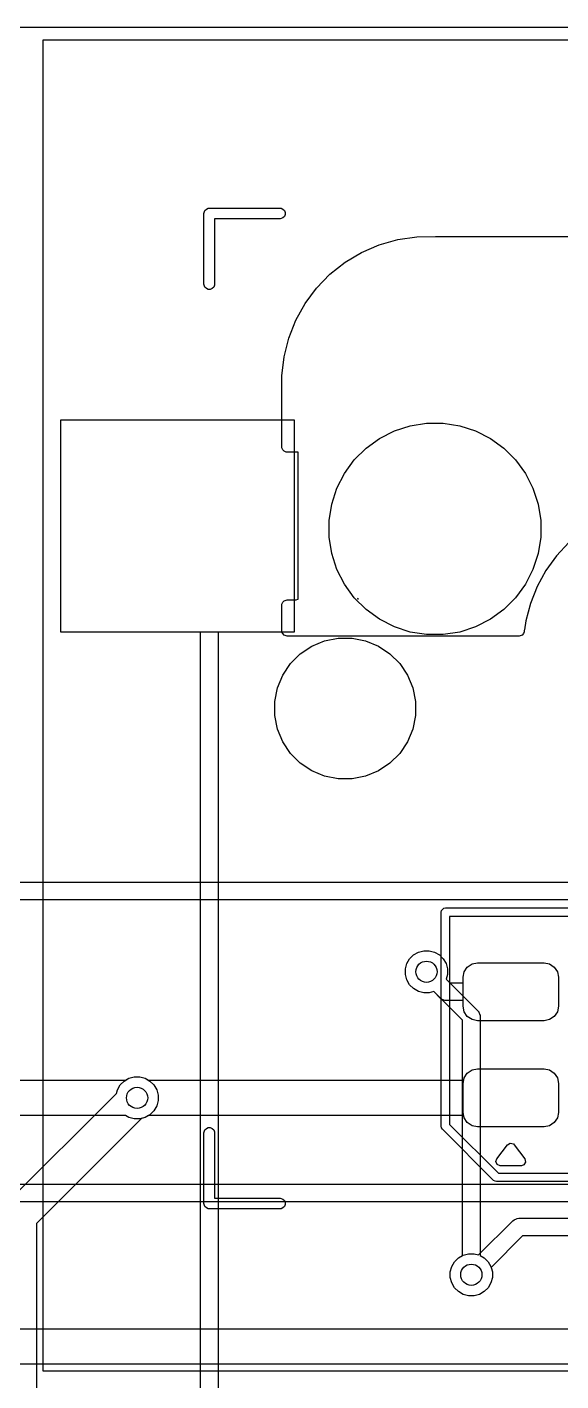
# Model space of a CAD drawing. Header units: millimetres. Extents: x 14 to 286, y -133 to -45.
# Drawn here: x 42.68 to 50.22, y -66.67 to -47.53 of the extents above; entities that cross this region are included whole.
import ezdxf

# ---------------------------------------------------------------- set-up
doc = ezdxf.new("R2010")
doc.units = ezdxf.units.MM
for name, color, linetype, true_color in [('B.Cu', 153, 'CONTINUOUS', 0x4d7fc4), ('B.Mask', 4, 'CONTINUOUS', 0x02ffee), ('B.Paste', 132, 'CONTINUOUS', 0x00c2c2), ('B.Silkscreen', 31, 'CONTINUOUS', 0xe8b2a7), ('F.Cu', 13, 'CONTINUOUS', 0xc83434), ('F.Mask', 201, 'CONTINUOUS', 0xd864ff), ('F.Paste', 253, 'CONTINUOUS', 0xb4a09a), ('F.Silkscreen', 41, 'CONTINUOUS', 0xf2eda1), ('User.Drawings', 9, 'CONTINUOUS', 0xc2c2c2)]:
    doc.layers.add(name, color=color, linetype=linetype, true_color=true_color)

msp = doc.modelspace()

# ---------------------------------------------------------------- linework, layer by layer
at = {"layer": 'B.Cu', "linetype": 'CONTINUOUS'}
for p, q in [((43.1525, -56.085), (43.1525, -53.085)), ((43.1525, -53.085), (46.4525, -53.085)), ((46.4525, -53.085), (46.4525, -56.085)), ((45.1275, -56.085), (43.1525, -56.085)), ((45.1275, -68.034722), (45.1275, -56.085)), ((46.4525, -56.085), (45.3775, -56.085)), ((45.3775, -56.085), (45.3775, -68.034722)), ((48.084894, -60.704572), (48.140272, -60.649194)), ((48.140272, -60.649194), (48.208095, -60.610036)), ((48.208095, -60.610036), (48.283742, -60.589767)), ((48.283742, -60.589767), (48.362058, -60.589767)), ((48.362058, -60.589767), (48.437705, -60.610036)), ((48.437705, -60.610036), (48.505528, -60.649194)), ((48.505528, -60.649194), (48.560906, -60.704572)), ((48.025467, -60.848042), (48.045736, -60.772395)), ((48.025467, -60.926358), (48.025467, -60.848042)), ((48.045736, -60.772395), (48.084894, -60.704572)), ((48.560906, -60.704572), (48.600064, -60.772395)), ((48.600064, -60.772395), (48.620333, -60.848042)), ((48.620333, -60.848042), (48.620333, -60.926358)), ((48.045736, -61.002005), (48.025467, -60.926358)), ((48.084894, -61.069828), (48.045736, -61.002005)), ((48.620333, -60.926358), (48.60311, -60.990634)), ((48.60311, -60.990634), (49.045488, -61.433011)), ((48.140272, -61.125206), (48.084894, -61.069828)), ((48.208095, -61.164364), (48.140272, -61.125206)), ((48.283742, -61.184633), (48.208095, -61.164364)), ((48.362058, -61.184633), (48.283742, -61.184633)), ((48.426334, -61.16741), (48.362058, -61.184633)), ((48.8321, -61.573176), (48.426334, -61.16741)), ((49.045488, -61.433011), (49.061033, -61.451953)), ((48.8321, -64.900122), (48.8321, -61.573176)), ((49.061033, -61.451953), (49.061034, -61.451954)), ((49.061034, -61.451954), (49.064237, -61.459687)), ((49.064237, -61.459687), (49.079231, -61.495887)), ((49.079231, -61.495887), (49.079698, -61.497014)), ((49.079698, -61.497014), (49.0821, -61.5214)), ((49.0821, -61.5214), (49.0821, -64.900122)), ((44.049172, -62.431994), (44.116995, -62.392836)), ((44.116995, -62.392836), (44.192642, -62.372567)), ((44.192642, -62.372567), (44.270958, -62.372567)), ((44.270958, -62.372567), (44.346605, -62.392836)), ((44.346605, -62.392836), (44.414428, -62.431994)), ((43.940575, -62.60767), (43.954636, -62.555195)), ((43.954636, -62.555195), (43.993794, -62.487372)), ((43.993794, -62.487372), (44.049172, -62.431994)), ((44.414428, -62.431994), (44.469806, -62.487372)), ((44.469806, -62.487372), (44.508964, -62.555195)), ((44.508964, -62.555195), (44.529233, -62.630842)), ((42.383023, -64.165223), (43.940575, -62.60767)), ((44.508964, -62.784805), (44.469806, -62.852628)), ((44.529233, -62.709158), (44.508964, -62.784805)), ((44.529233, -62.630842), (44.529233, -62.709158)), ((44.294129, -62.961224), (42.8098, -64.445554)), ((44.346605, -62.947164), (44.294129, -62.961224)), ((44.414428, -62.908006), (44.346605, -62.947164)), ((44.469806, -62.852628), (44.414428, -62.908006)), ((42.8098, -64.445554), (42.8098, -85.3656)), ((48.659667, -65.132242), (48.679936, -65.056595)), ((48.679936, -65.056595), (48.719094, -64.988772)), ((48.719094, -64.988772), (48.774472, -64.933394)), ((48.774472, -64.933394), (48.8321, -64.900122)), ((49.0821, -64.900122), (49.139728, -64.933394)), ((49.139728, -64.933394), (49.195106, -64.988772)), ((49.195106, -64.988772), (49.234264, -65.056595)), ((49.234264, -65.056595), (49.254533, -65.132242)), ((48.659667, -65.210558), (48.659667, -65.132242)), ((48.679936, -65.286205), (48.659667, -65.210558)), ((49.254533, -65.210558), (49.234264, -65.286205)), ((49.254533, -65.132242), (49.254533, -65.210558)), ((48.719094, -65.354028), (48.679936, -65.286205)), ((48.774472, -65.409406), (48.719094, -65.354028)), ((48.842295, -65.448564), (48.774472, -65.409406)), ((48.917942, -65.468833), (48.842295, -65.448564)), ((49.071905, -65.448564), (48.996258, -65.468833)), ((49.139728, -65.409406), (49.071905, -65.448564)), ((49.195106, -65.354028), (49.139728, -65.409406)), ((49.234264, -65.286205), (49.195106, -65.354028)), ((48.996258, -65.468833), (48.917942, -65.468833))]:
    msp.add_line(p, q, dxfattribs=at)
at = {"layer": 'B.Cu'}
for centre in [(48.3229, -60.8872), (44.2318, -62.67), (48.9571, -65.1714)]:
    msp.add_circle(centre, 0.15, dxfattribs=at)
at = {"layer": 'B.Mask', "linetype": 'CONTINUOUS'}
for p, q in [((43.1525, -56.085), (43.1525, -53.085)), ((43.1525, -53.085), (46.4525, -53.085)), ((46.4525, -53.085), (46.4525, -56.085)), ((47.868475, -53.239181), (48.092332, -53.166445)), ((48.092332, -53.166445), (48.324811, -53.129624)), ((48.324811, -53.129624), (48.560189, -53.129624)), ((48.560189, -53.129624), (48.792668, -53.166445)), ((48.792668, -53.166445), (49.016525, -53.239181)), ((47.468328, -53.484391), (47.658752, -53.34604)), ((47.658752, -53.34604), (47.868475, -53.239181)), ((49.016525, -53.239181), (49.226248, -53.34604)), ((49.226248, -53.34604), (49.416672, -53.484391)), ((47.301891, -53.650828), (47.468328, -53.484391)), ((49.416672, -53.484391), (49.583109, -53.650828)), ((47.16354, -53.841252), (47.301891, -53.650828)), ((49.583109, -53.650828), (49.72146, -53.841252)), ((47.056681, -54.050975), (47.16354, -53.841252)), ((49.72146, -53.841252), (49.828319, -54.050975)), ((46.983945, -54.274832), (47.056681, -54.050975)), ((49.828319, -54.050975), (49.901055, -54.274832)), ((46.947124, -54.507311), (46.983945, -54.274832)), ((49.901055, -54.274832), (49.937876, -54.507311)), ((46.947124, -54.742689), (46.947124, -54.507311)), ((49.937876, -54.507311), (49.937876, -54.742689)), ((46.983945, -54.975168), (46.947124, -54.742689)), ((49.937876, -54.742689), (49.901055, -54.975168)), ((47.056681, -55.199025), (46.983945, -54.975168)), ((49.901055, -54.975168), (49.828319, -55.199025)), ((47.16354, -55.408748), (47.056681, -55.199025)), ((49.828319, -55.199025), (49.72146, -55.408748)), ((47.301891, -55.599172), (47.16354, -55.408748)), ((49.72146, -55.408748), (49.583109, -55.599172)), ((47.468328, -55.765609), (47.301891, -55.599172)), ((49.583109, -55.599172), (49.416672, -55.765609)), ((47.658752, -55.90396), (47.468328, -55.765609)), ((49.416672, -55.765609), (49.226248, -55.90396)), ((46.4525, -56.085), (43.1525, -56.085)), ((47.868475, -56.010819), (47.658752, -55.90396)), ((48.092332, -56.083555), (47.868475, -56.010819)), ((48.324811, -56.120376), (48.092332, -56.083555)), ((48.792668, -56.083555), (48.560189, -56.120376)), ((49.016525, -56.010819), (48.792668, -56.083555)), ((49.226248, -55.90396), (49.016525, -56.010819)), ((46.701103, -56.283079), (46.882215, -56.20806)), ((46.882215, -56.20806), (47.074483, -56.169815)), ((47.074483, -56.169815), (47.270517, -56.169815)), ((47.270517, -56.169815), (47.462785, -56.20806)), ((47.462785, -56.20806), (47.643897, -56.283079)), ((48.560189, -56.120376), (48.324811, -56.120376)), ((46.39949, -56.530607), (46.538107, -56.39199)), ((46.538107, -56.39199), (46.701103, -56.283079)), ((47.643897, -56.283079), (47.806893, -56.39199)), ((47.806893, -56.39199), (47.94551, -56.530607)), ((46.290579, -56.693603), (46.39949, -56.530607)), ((47.94551, -56.530607), (48.054421, -56.693603)), ((46.21556, -56.874715), (46.290579, -56.693603)), ((48.054421, -56.693603), (48.12944, -56.874715)), ((46.177315, -57.066983), (46.21556, -56.874715)), ((48.12944, -56.874715), (48.167685, -57.066983)), ((46.177315, -57.263017), (46.177315, -57.066983)), ((48.167685, -57.066983), (48.167685, -57.263017)), ((46.21556, -57.455285), (46.177315, -57.263017)), ((48.167685, -57.263017), (48.12944, -57.455285)), ((46.290579, -57.636397), (46.21556, -57.455285)), ((48.12944, -57.455285), (48.054421, -57.636397)), ((46.39949, -57.799393), (46.290579, -57.636397)), ((46.538107, -57.93801), (46.39949, -57.799393)), ((47.94551, -57.799393), (47.806893, -57.93801)), ((48.054421, -57.636397), (47.94551, -57.799393)), ((46.701103, -58.046921), (46.538107, -57.93801)), ((47.806893, -57.93801), (47.643897, -58.046921)), ((46.882215, -58.12194), (46.701103, -58.046921)), ((47.074483, -58.160185), (46.882215, -58.12194)), ((47.270517, -58.160185), (47.074483, -58.160185)), ((47.462785, -58.12194), (47.270517, -58.160185)), ((47.643897, -58.046921), (47.462785, -58.12194))]:
    msp.add_line(p, q, dxfattribs=at)
at = {"layer": 'B.Paste', "linetype": 'CONTINUOUS'}
for p, q in [((43.1525, -56.085), (43.1525, -53.085)), ((43.1525, -53.085), (46.4525, -53.085)), ((46.4525, -53.085), (46.4525, -56.085)), ((46.4525, -56.085), (43.1525, -56.085))]:
    msp.add_line(p, q, dxfattribs=at)
at = {"layer": 'B.Silkscreen', "linetype": 'CONTINUOUS'}
for p, q in [((47.654315, -50.608335), (47.915684, -50.533943)), ((47.915684, -50.533943), (48.184527, -50.494303)), ((48.184527, -50.494303), (48.450667, -50.49018)), ((48.450667, -50.49018), (48.452499, -50.49)), ((48.452499, -50.49), (56.8525, -50.49)), ((47.171683, -50.85571), (47.404892, -50.716206)), ((47.404892, -50.716206), (47.654315, -50.608335)), ((46.958677, -51.024461), (47.171683, -50.85571)), ((46.769521, -51.219571), (46.958677, -51.024461)), ((46.60745, -51.437701), (46.769521, -51.219571)), ((46.475237, -51.67512), (46.60745, -51.437701)), ((46.375145, -51.927765), (46.475237, -51.67512)), ((46.308886, -52.191314), (46.375145, -51.927765)), ((46.277594, -52.461256), (46.308886, -52.191314)), ((46.2775, -52.465), (46.277795, -52.462)), ((46.2775, -53.465), (46.2775, -52.465)), ((46.277795, -52.462), (46.277594, -52.461256)), ((46.278941, -53.479632), (46.2775, -53.465)), ((46.29014, -53.506668), (46.278941, -53.479632)), ((46.310832, -53.52736), (46.29014, -53.506668)), ((46.337868, -53.538559), (46.310832, -53.52736)), ((46.3525, -53.54), (46.337868, -53.538559)), ((46.5075, -53.54), (46.3525, -53.54)), ((46.5075, -55.619432), (46.5075, -53.54)), ((50.334446, -54.818936), (50.160515, -55.007319)), ((50.160515, -55.007319), (50.010838, -55.215495)), ((50.010838, -55.215495), (49.887648, -55.440361)), ((49.887648, -55.440361), (49.79278, -55.678563)), ((46.2775, -55.705), (46.278941, -55.690368)), ((46.278941, -55.690368), (46.29014, -55.663332)), ((46.29014, -55.663332), (46.310832, -55.64264)), ((46.310832, -55.64264), (46.337868, -55.631441)), ((46.337868, -55.631441), (46.3525, -55.63)), ((46.3525, -55.63), (46.479112, -55.63)), ((46.479112, -55.63), (46.503727, -55.619804)), ((46.503727, -55.619804), (46.5075, -55.619432)), ((47.34956, -55.609848), (47.349223, -55.615)), ((47.349223, -55.615), (47.359672, -55.615)), ((47.359672, -55.615), (47.34956, -55.609848)), ((49.79278, -55.678563), (49.727649, -55.926551)), ((46.2775, -56.065), (46.2775, -55.705)), ((46.278941, -56.079632), (46.2775, -56.065)), ((46.29014, -56.106668), (46.278941, -56.079632)), ((49.706059, -56.079632), (49.69486, -56.106668)), ((49.710503, -56.053598), (49.706059, -56.062825)), ((49.706059, -56.062825), (49.706059, -56.079632)), ((49.727649, -55.926551), (49.710503, -56.053598)), ((46.310832, -56.12736), (46.29014, -56.106668)), ((46.337868, -56.138559), (46.310832, -56.12736)), ((46.3525, -56.14), (46.337868, -56.138559)), ((49.6325, -56.14), (46.3525, -56.14)), ((49.647132, -56.138559), (49.6325, -56.14)), ((49.674168, -56.12736), (49.647132, -56.138559)), ((49.69486, -56.106668), (49.674168, -56.12736))]:
    msp.add_line(p, q, dxfattribs=at)
at = {"layer": 'F.Cu', "linetype": 'CONTINUOUS'}
for p, q in [((28.9048, -59.6225), (55.997964, -59.6225)), ((55.99808, -59.8725), (29.024582, -59.8725)), ((48.084894, -60.704572), (48.140272, -60.649194)), ((48.140272, -60.649194), (48.208095, -60.610036)), ((48.208095, -60.610036), (48.283742, -60.589767)), ((48.283742, -60.589767), (48.362058, -60.589767)), ((48.362058, -60.589767), (48.437705, -60.610036)), ((48.437705, -60.610036), (48.505528, -60.649194)), ((48.505528, -60.649194), (48.560906, -60.704572)), ((48.025467, -60.848042), (48.045736, -60.772395)), ((48.025467, -60.926358), (48.025467, -60.848042)), ((48.045736, -60.772395), (48.084894, -60.704572)), ((48.560906, -60.704572), (48.600064, -60.772395)), ((48.600064, -60.772395), (48.620333, -60.848042)), ((48.620333, -60.848042), (48.620333, -60.926358)), ((48.855605, -60.88655), (48.900043, -60.820043)), ((48.900043, -60.820043), (48.96655, -60.775605)), ((48.96655, -60.775605), (49.045, -60.76)), ((49.045, -60.76), (49.985, -60.76)), ((49.985, -60.76), (50.06345, -60.775605)), ((50.06345, -60.775605), (50.129957, -60.820043)), ((50.129957, -60.820043), (50.174395, -60.88655)), ((48.045736, -61.002005), (48.025467, -60.926358)), ((48.084894, -61.069828), (48.045736, -61.002005)), ((48.620333, -60.926358), (48.60311, -60.990634)), ((48.60311, -60.990634), (48.657477, -61.045)), ((48.657477, -61.045), (48.84, -61.045)), ((48.84, -60.965), (48.855605, -60.88655)), ((48.84, -61.045), (48.84, -60.965)), ((50.174395, -60.88655), (50.19, -60.965)), ((50.19, -60.965), (50.19, -61.375)), ((48.140272, -61.125206), (48.084894, -61.069828)), ((48.208095, -61.164364), (48.140272, -61.125206)), ((48.283742, -61.184633), (48.208095, -61.164364)), ((48.362058, -61.184633), (48.283742, -61.184633)), ((48.426334, -61.16741), (48.362058, -61.184633)), ((48.517312, -61.258389), (48.426334, -61.16741)), ((48.536254, -61.273934), (48.517312, -61.258389)), ((48.581314, -61.292598), (48.536254, -61.273934)), ((48.6057, -61.295), (48.581314, -61.292598)), ((48.84, -61.295), (48.6057, -61.295)), ((48.84, -61.375), (48.84, -61.295)), ((48.855605, -61.45345), (48.84, -61.375)), ((50.19, -61.375), (50.174395, -61.45345)), ((48.900043, -61.519957), (48.855605, -61.45345)), ((48.96655, -61.564395), (48.900043, -61.519957)), ((49.045, -61.58), (48.96655, -61.564395)), ((49.985, -61.58), (49.045, -61.58)), ((50.06345, -61.564395), (49.985, -61.58)), ((50.129957, -61.519957), (50.06345, -61.564395)), ((50.174395, -61.45345), (50.129957, -61.519957)), ((44.069946, -62.42), (44.116995, -62.392836)), ((44.116995, -62.392836), (44.192642, -62.372567)), ((44.192642, -62.372567), (44.270958, -62.372567)), ((44.270958, -62.372567), (44.346605, -62.392836)), ((44.346605, -62.392836), (44.393654, -62.42)), ((48.848951, -62.42), (48.855605, -62.38655)), ((48.855605, -62.38655), (48.900043, -62.320043)), ((48.900043, -62.320043), (48.96655, -62.275605)), ((48.96655, -62.275605), (49.045, -62.26)), ((49.045, -62.26), (49.985, -62.26)), ((49.985, -62.26), (50.06345, -62.275605)), ((50.06345, -62.275605), (50.129957, -62.320043)), ((50.129957, -62.320043), (50.174395, -62.38655)), ((50.174395, -62.38655), (50.19, -62.465)), ((39.501, -62.42), (44.069946, -62.42)), ((44.393654, -62.42), (48.848951, -62.42)), ((50.19, -62.465), (50.19, -62.875)), ((44.069946, -62.92), (39.604553, -62.92)), ((44.116995, -62.947164), (44.069946, -62.92)), ((44.192642, -62.967433), (44.116995, -62.947164)), ((44.270958, -62.967433), (44.192642, -62.967433)), ((44.346605, -62.947164), (44.270958, -62.967433)), ((44.393654, -62.92), (44.346605, -62.947164)), ((48.848951, -62.92), (44.393654, -62.92)), ((48.855605, -62.95345), (48.848951, -62.92)), ((48.900043, -63.019957), (48.855605, -62.95345)), ((50.174395, -62.95345), (50.129957, -63.019957)), ((50.19, -62.875), (50.174395, -62.95345)), ((48.96655, -63.064395), (48.900043, -63.019957)), ((49.045, -63.08), (48.96655, -63.064395)), ((49.985, -63.08), (49.045, -63.08)), ((50.06345, -63.064395), (49.985, -63.08)), ((50.129957, -63.019957), (50.06345, -63.064395)), ((40.984, -63.891), (58.666, -63.891)), ((58.456763, -64.141), (41.035777, -64.141)), ((49.060534, -64.891189), (49.542311, -64.409412)), ((49.542311, -64.409412), (49.561253, -64.393867)), ((49.561253, -64.393867), (49.561254, -64.393866)), ((49.561254, -64.393866), (49.594037, -64.380287)), ((49.594037, -64.380287), (49.606313, -64.375202)), ((49.606313, -64.375202), (49.606314, -64.375202)), ((49.606314, -64.375202), (49.6307, -64.3728)), ((49.6307, -64.3728), (55.4849, -64.3728)), ((49.682477, -64.6228), (49.23731, -65.067965)), ((55.433124, -64.6228), (49.682477, -64.6228)), ((48.842295, -64.894236), (48.917942, -64.873967)), ((48.917942, -64.873967), (48.996258, -64.873967)), ((48.996258, -64.873967), (49.060534, -64.891189)), ((48.659667, -65.132242), (48.679936, -65.056595)), ((48.679936, -65.056595), (48.719094, -64.988772)), ((48.719094, -64.988772), (48.774472, -64.933394)), ((48.774472, -64.933394), (48.842295, -64.894236)), ((49.23731, -65.067965), (49.254533, -65.132242)), ((48.659667, -65.210558), (48.659667, -65.132242)), ((48.679936, -65.286205), (48.659667, -65.210558)), ((49.254533, -65.210558), (49.234264, -65.286205)), ((49.254533, -65.132242), (49.254533, -65.210558)), ((48.719094, -65.354028), (48.679936, -65.286205)), ((48.774472, -65.409406), (48.719094, -65.354028)), ((48.842295, -65.448564), (48.774472, -65.409406)), ((48.917942, -65.468833), (48.842295, -65.448564)), ((49.071905, -65.448564), (48.996258, -65.468833)), ((49.139728, -65.409406), (49.071905, -65.448564)), ((49.195106, -65.354028), (49.139728, -65.409406)), ((49.234264, -65.286205), (49.195106, -65.354028)), ((48.996258, -65.468833), (48.917942, -65.468833)), ((41.211754, -65.9353), (54.064546, -65.9353)), ((54.1681, -66.4353), (41.211754, -66.4353))]:
    msp.add_line(p, q, dxfattribs=at)
at = {"layer": 'F.Cu'}
for centre in [(48.3229, -60.8872), (44.2318, -62.67), (48.9571, -65.1714)]:
    msp.add_circle(centre, 0.15, dxfattribs=at)
at = {"layer": 'F.Mask', "linetype": 'CONTINUOUS'}
for p, q in [((47.868475, -53.239181), (48.092332, -53.166445)), ((48.092332, -53.166445), (48.324811, -53.129624)), ((48.324811, -53.129624), (48.560189, -53.129624)), ((48.560189, -53.129624), (48.792668, -53.166445)), ((48.792668, -53.166445), (49.016525, -53.239181)), ((47.468328, -53.484391), (47.658752, -53.34604)), ((47.658752, -53.34604), (47.868475, -53.239181)), ((49.016525, -53.239181), (49.226248, -53.34604)), ((49.226248, -53.34604), (49.416672, -53.484391)), ((47.301891, -53.650828), (47.468328, -53.484391)), ((49.416672, -53.484391), (49.583109, -53.650828)), ((47.16354, -53.841252), (47.301891, -53.650828)), ((49.583109, -53.650828), (49.72146, -53.841252)), ((47.056681, -54.050975), (47.16354, -53.841252)), ((49.72146, -53.841252), (49.828319, -54.050975)), ((46.983945, -54.274832), (47.056681, -54.050975)), ((49.828319, -54.050975), (49.901055, -54.274832)), ((46.947124, -54.507311), (46.983945, -54.274832)), ((49.901055, -54.274832), (49.937876, -54.507311)), ((46.947124, -54.742689), (46.947124, -54.507311)), ((49.937876, -54.507311), (49.937876, -54.742689)), ((46.983945, -54.975168), (46.947124, -54.742689)), ((49.937876, -54.742689), (49.901055, -54.975168)), ((47.056681, -55.199025), (46.983945, -54.975168)), ((49.901055, -54.975168), (49.828319, -55.199025)), ((47.16354, -55.408748), (47.056681, -55.199025)), ((49.828319, -55.199025), (49.72146, -55.408748)), ((47.301891, -55.599172), (47.16354, -55.408748)), ((49.72146, -55.408748), (49.583109, -55.599172)), ((47.468328, -55.765609), (47.301891, -55.599172)), ((49.583109, -55.599172), (49.416672, -55.765609)), ((47.658752, -55.90396), (47.468328, -55.765609)), ((49.416672, -55.765609), (49.226248, -55.90396)), ((47.868475, -56.010819), (47.658752, -55.90396)), ((48.092332, -56.083555), (47.868475, -56.010819)), ((48.324811, -56.120376), (48.092332, -56.083555)), ((48.792668, -56.083555), (48.560189, -56.120376)), ((49.016525, -56.010819), (48.792668, -56.083555)), ((49.226248, -55.90396), (49.016525, -56.010819)), ((46.701103, -56.283079), (46.882215, -56.20806)), ((46.882215, -56.20806), (47.074483, -56.169815)), ((47.074483, -56.169815), (47.270517, -56.169815)), ((47.270517, -56.169815), (47.462785, -56.20806)), ((47.462785, -56.20806), (47.643897, -56.283079)), ((48.560189, -56.120376), (48.324811, -56.120376)), ((46.39949, -56.530607), (46.538107, -56.39199)), ((46.538107, -56.39199), (46.701103, -56.283079)), ((47.643897, -56.283079), (47.806893, -56.39199)), ((47.806893, -56.39199), (47.94551, -56.530607)), ((46.290579, -56.693603), (46.39949, -56.530607)), ((47.94551, -56.530607), (48.054421, -56.693603)), ((46.21556, -56.874715), (46.290579, -56.693603)), ((48.054421, -56.693603), (48.12944, -56.874715)), ((46.177315, -57.066983), (46.21556, -56.874715)), ((48.12944, -56.874715), (48.167685, -57.066983)), ((46.177315, -57.263017), (46.177315, -57.066983)), ((48.167685, -57.066983), (48.167685, -57.263017)), ((46.21556, -57.455285), (46.177315, -57.263017)), ((48.167685, -57.263017), (48.12944, -57.455285)), ((46.290579, -57.636397), (46.21556, -57.455285)), ((48.12944, -57.455285), (48.054421, -57.636397)), ((46.39949, -57.799393), (46.290579, -57.636397)), ((46.538107, -57.93801), (46.39949, -57.799393)), ((47.94551, -57.799393), (47.806893, -57.93801)), ((48.054421, -57.636397), (47.94551, -57.799393)), ((46.701103, -58.046921), (46.538107, -57.93801)), ((47.806893, -57.93801), (47.643897, -58.046921)), ((46.882215, -58.12194), (46.701103, -58.046921)), ((47.074483, -58.160185), (46.882215, -58.12194)), ((47.270517, -58.160185), (47.074483, -58.160185)), ((47.462785, -58.12194), (47.270517, -58.160185)), ((47.643897, -58.046921), (47.462785, -58.12194)), ((48.855605, -60.88655), (48.900043, -60.820043)), ((48.900043, -60.820043), (48.96655, -60.775605)), ((48.96655, -60.775605), (49.045, -60.76)), ((49.045, -60.76), (49.985, -60.76)), ((49.985, -60.76), (50.06345, -60.775605)), ((50.06345, -60.775605), (50.129957, -60.820043)), ((50.129957, -60.820043), (50.174395, -60.88655)), ((48.84, -60.965), (48.855605, -60.88655)), ((48.84, -61.375), (48.84, -60.965)), ((50.174395, -60.88655), (50.19, -60.965)), ((50.19, -60.965), (50.19, -61.375)), ((48.855605, -61.45345), (48.84, -61.375)), ((50.19, -61.375), (50.174395, -61.45345)), ((48.900043, -61.519957), (48.855605, -61.45345)), ((48.96655, -61.564395), (48.900043, -61.519957)), ((49.045, -61.58), (48.96655, -61.564395)), ((49.985, -61.58), (49.045, -61.58)), ((50.06345, -61.564395), (49.985, -61.58)), ((50.129957, -61.519957), (50.06345, -61.564395)), ((50.174395, -61.45345), (50.129957, -61.519957)), ((48.84, -62.465), (48.855605, -62.38655)), ((48.855605, -62.38655), (48.900043, -62.320043)), ((48.900043, -62.320043), (48.96655, -62.275605)), ((48.96655, -62.275605), (49.045, -62.26)), ((49.045, -62.26), (49.985, -62.26)), ((49.985, -62.26), (50.06345, -62.275605)), ((50.06345, -62.275605), (50.129957, -62.320043)), ((50.129957, -62.320043), (50.174395, -62.38655)), ((50.174395, -62.38655), (50.19, -62.465)), ((48.84, -62.875), (48.84, -62.465)), ((50.19, -62.465), (50.19, -62.875)), ((48.855605, -62.95345), (48.84, -62.875)), ((48.900043, -63.019957), (48.855605, -62.95345)), ((50.174395, -62.95345), (50.129957, -63.019957)), ((50.19, -62.875), (50.174395, -62.95345)), ((48.96655, -63.064395), (48.900043, -63.019957)), ((49.045, -63.08), (48.96655, -63.064395)), ((49.985, -63.08), (49.045, -63.08)), ((50.06345, -63.064395), (49.985, -63.08)), ((50.129957, -63.019957), (50.06345, -63.064395))]:
    msp.add_line(p, q, dxfattribs=at)
at = {"layer": 'F.Paste', "linetype": 'CONTINUOUS'}
for p, q in [((48.855605, -60.88655), (48.900043, -60.820043)), ((48.900043, -60.820043), (48.96655, -60.775605)), ((48.96655, -60.775605), (49.045, -60.76)), ((49.045, -60.76), (49.985, -60.76)), ((49.985, -60.76), (50.06345, -60.775605)), ((50.06345, -60.775605), (50.129957, -60.820043)), ((50.129957, -60.820043), (50.174395, -60.88655)), ((48.84, -60.965), (48.855605, -60.88655)), ((48.84, -61.375), (48.84, -60.965)), ((50.174395, -60.88655), (50.19, -60.965)), ((50.19, -60.965), (50.19, -61.375)), ((48.855605, -61.45345), (48.84, -61.375)), ((50.19, -61.375), (50.174395, -61.45345)), ((48.900043, -61.519957), (48.855605, -61.45345)), ((48.96655, -61.564395), (48.900043, -61.519957)), ((49.045, -61.58), (48.96655, -61.564395)), ((49.985, -61.58), (49.045, -61.58)), ((50.06345, -61.564395), (49.985, -61.58)), ((50.129957, -61.519957), (50.06345, -61.564395)), ((50.174395, -61.45345), (50.129957, -61.519957)), ((48.84, -62.465), (48.855605, -62.38655)), ((48.855605, -62.38655), (48.900043, -62.320043)), ((48.900043, -62.320043), (48.96655, -62.275605)), ((48.96655, -62.275605), (49.045, -62.26)), ((49.045, -62.26), (49.985, -62.26)), ((49.985, -62.26), (50.06345, -62.275605)), ((50.06345, -62.275605), (50.129957, -62.320043)), ((50.129957, -62.320043), (50.174395, -62.38655)), ((50.174395, -62.38655), (50.19, -62.465)), ((48.84, -62.875), (48.84, -62.465)), ((50.19, -62.465), (50.19, -62.875)), ((48.855605, -62.95345), (48.84, -62.875)), ((48.900043, -63.019957), (48.855605, -62.95345)), ((50.174395, -62.95345), (50.129957, -63.019957)), ((50.19, -62.875), (50.174395, -62.95345)), ((48.96655, -63.064395), (48.900043, -63.019957)), ((49.045, -63.08), (48.96655, -63.064395)), ((49.985, -63.08), (49.045, -63.08)), ((50.06345, -63.064395), (49.985, -63.08)), ((50.129957, -63.019957), (50.06345, -63.064395))]:
    msp.add_line(p, q, dxfattribs=at)
at = {"layer": 'F.Silkscreen', "linetype": 'CONTINUOUS'}
for p, q in [((46.701103, -56.283079), (46.882215, -56.20806)), ((46.882215, -56.20806), (47.074483, -56.169815)), ((47.074483, -56.169815), (47.270517, -56.169815)), ((47.270517, -56.169815), (47.462785, -56.20806)), ((47.462785, -56.20806), (47.643897, -56.283079)), ((46.39949, -56.530607), (46.538107, -56.39199)), ((46.538107, -56.39199), (46.701103, -56.283079)), ((47.643897, -56.283079), (47.806893, -56.39199)), ((47.806893, -56.39199), (47.94551, -56.530607)), ((46.290579, -56.693603), (46.39949, -56.530607)), ((47.94551, -56.530607), (48.054421, -56.693603)), ((46.21556, -56.874715), (46.290579, -56.693603)), ((48.054421, -56.693603), (48.12944, -56.874715)), ((46.177315, -57.066983), (46.21556, -56.874715)), ((48.12944, -56.874715), (48.167685, -57.066983)), ((46.177315, -57.263017), (46.177315, -57.066983)), ((48.167685, -57.066983), (48.167685, -57.263017)), ((46.21556, -57.455285), (46.177315, -57.263017)), ((48.167685, -57.263017), (48.12944, -57.455285)), ((46.290579, -57.636397), (46.21556, -57.455285)), ((48.12944, -57.455285), (48.054421, -57.636397)), ((46.39949, -57.799393), (46.290579, -57.636397)), ((46.538107, -57.93801), (46.39949, -57.799393)), ((47.94551, -57.799393), (47.806893, -57.93801)), ((48.054421, -57.636397), (47.94551, -57.799393)), ((46.701103, -58.046921), (46.538107, -57.93801)), ((47.806893, -57.93801), (47.643897, -58.046921)), ((46.882215, -58.12194), (46.701103, -58.046921)), ((47.074483, -58.160185), (46.882215, -58.12194)), ((47.270517, -58.160185), (47.074483, -58.160185)), ((47.462785, -58.12194), (47.270517, -58.160185)), ((47.643897, -58.046921), (47.462785, -58.12194)), ((48.53, -60.045), (48.534567, -60.022039)), ((48.53, -63.07), (48.53, -60.045)), ((48.534567, -60.022039), (48.567039, -59.989567)), ((48.567039, -59.989567), (48.59, -59.985)), ((48.59, -59.985), (55.89, -59.985)), ((48.65, -60.105), (48.65, -63.045147)), ((55.83, -60.105), (48.65, -60.105)), ((48.534567, -63.092961), (48.53, -63.07)), ((48.547574, -63.112426), (48.534567, -63.092961)), ((49.272574, -63.837427), (48.547574, -63.112426)), ((48.65, -63.045147), (49.339853, -63.735)), ((49.317, -63.534), (49.467, -63.334)), ((49.467, -63.334), (49.506515, -63.310603)), ((49.506515, -63.310603), (49.551, -63.322)), ((49.551, -63.322), (49.563, -63.334)), ((49.563, -63.334), (49.713, -63.534)), ((49.305, -63.57), (49.317, -63.534)), ((49.713, -63.534), (49.724397, -63.578485)), ((49.322574, -63.612426), (49.305, -63.57)), ((49.365, -63.63), (49.322574, -63.612426)), ((49.339853, -63.735), (55.83, -63.735)), ((49.665, -63.63), (49.365, -63.63)), ((49.701, -63.618), (49.665, -63.63)), ((49.724397, -63.578485), (49.701, -63.618)), ((49.292039, -63.850433), (49.272574, -63.837427)), ((49.315, -63.855), (49.292039, -63.850433)), ((55.89, -63.855), (49.315, -63.855))]:
    msp.add_line(p, q, dxfattribs=at)
at = {"layer": 'User.Drawings', "linetype": 'CONTINUOUS'}
for p, q in [((23.851716, -47.530009), (42.851716, -47.530009)), ((42.851716, -47.530009), (61.851716, -47.530009)), ((42.901716, -47.715), (42.901716, -66.530009)), ((61.7025, -47.715), (42.901716, -47.715)), ((45.1775, -50.165), (45.178941, -50.150368)), ((45.178941, -50.150368), (45.19014, -50.123332)), ((45.19014, -50.123332), (45.210832, -50.10264)), ((45.210832, -50.10264), (45.237868, -50.091441)), ((45.237868, -50.091441), (45.2525, -50.09)), ((45.2525, -50.09), (46.2525, -50.09)), ((46.2525, -50.09), (46.267132, -50.091441)), ((46.267132, -50.091441), (46.294168, -50.10264)), ((46.294168, -50.10264), (46.31486, -50.123332)), ((46.31486, -50.123332), (46.326059, -50.150368)), ((46.326059, -50.150368), (46.326059, -50.179632)), ((45.1775, -51.165), (45.1775, -50.165)), ((46.2525, -50.24), (45.3275, -50.24)), ((45.3275, -50.24), (45.3275, -51.165)), ((46.267132, -50.238559), (46.2525, -50.24)), ((46.294168, -50.22736), (46.267132, -50.238559)), ((46.31486, -50.206668), (46.294168, -50.22736)), ((46.326059, -50.179632), (46.31486, -50.206668)), ((45.178941, -51.179632), (45.1775, -51.165)), ((45.19014, -51.206668), (45.178941, -51.179632)), ((45.210832, -51.22736), (45.19014, -51.206668)), ((45.237868, -51.238559), (45.210832, -51.22736)), ((45.267132, -51.238559), (45.237868, -51.238559)), ((45.294168, -51.22736), (45.267132, -51.238559)), ((45.31486, -51.206668), (45.294168, -51.22736)), ((45.326059, -51.179632), (45.31486, -51.206668)), ((45.3275, -51.165), (45.326059, -51.179632)), ((45.1775, -63.165), (45.178941, -63.150368)), ((45.1775, -64.165), (45.1775, -63.165)), ((45.178941, -63.150368), (45.19014, -63.123332)), ((45.19014, -63.123332), (45.210832, -63.10264)), ((45.210832, -63.10264), (45.237868, -63.091441)), ((45.237868, -63.091441), (45.267132, -63.091441)), ((45.267132, -63.091441), (45.294168, -63.10264)), ((45.294168, -63.10264), (45.31486, -63.123332)), ((45.31486, -63.123332), (45.326059, -63.150368)), ((45.326059, -63.150368), (45.3275, -63.165)), ((45.3275, -63.165), (45.3275, -64.09)), ((45.3275, -64.09), (46.2525, -64.09)), ((46.2525, -64.09), (46.267132, -64.091441)), ((46.267132, -64.091441), (46.294168, -64.10264)), ((46.294168, -64.10264), (46.31486, -64.123332)), ((46.31486, -64.123332), (46.326059, -64.150368)), ((45.178941, -64.179632), (45.1775, -64.165)), ((45.19014, -64.206668), (45.178941, -64.179632)), ((45.210832, -64.22736), (45.19014, -64.206668)), ((45.237868, -64.238559), (45.210832, -64.22736)), ((45.2525, -64.24), (45.237868, -64.238559)), ((46.2525, -64.24), (45.2525, -64.24)), ((46.267132, -64.238559), (46.2525, -64.24)), ((46.294168, -64.22736), (46.267132, -64.238559)), ((46.31486, -64.206668), (46.294168, -64.22736)), ((46.326059, -64.179632), (46.31486, -64.206668)), ((46.326059, -64.150368), (46.326059, -64.179632)), ((42.901716, -66.530009), (61.7025, -66.530009))]:
    msp.add_line(p, q, dxfattribs=at)

doc.saveas('drawing.dxf')
